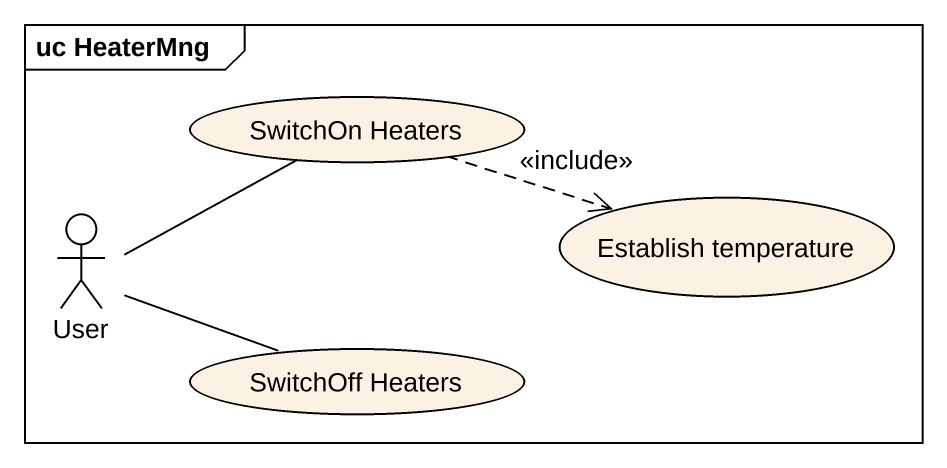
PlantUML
@startuml
mainframe uc HeaterMng
usecase "SwitchOn Heaters" as SwitchOn_Heaters
actor User
usecase "Establish temperature" as Establish_temperature
usecase "SwitchOff Heaters" as SwitchOff_Heaters
SwitchOn_Heaters .right.> Establish_temperature : <<include>>
User -right- SwitchOn_Heaters
User -right- SwitchOff_Heaters
@enduml
